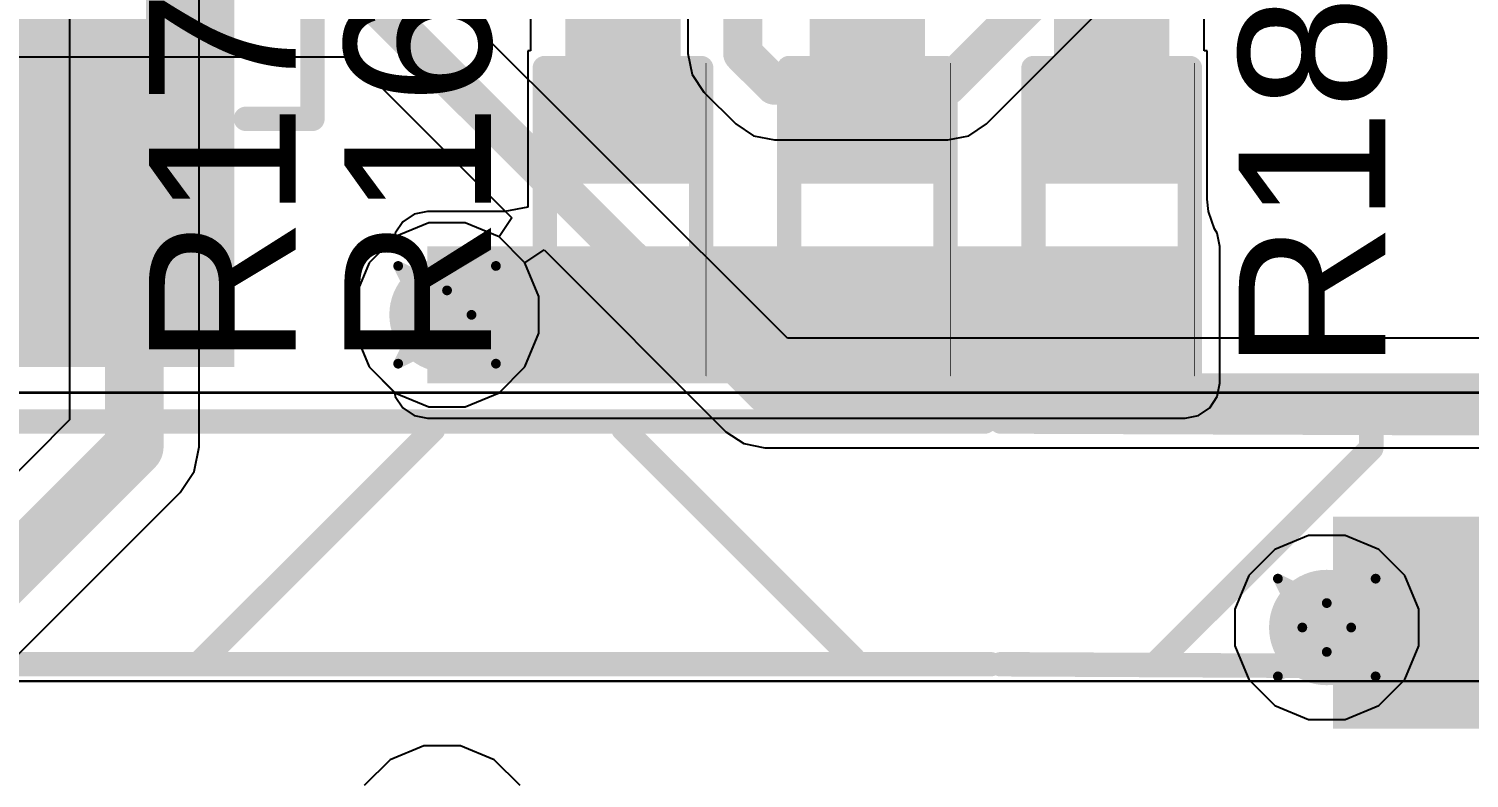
# Model space of a CAD drawing. Header units: inches. Extents: x -6 to 430, y 0 to 90.
# Drawn here: x 22.26 to 29.74, y 11.1 to 14.99 of the extents above; entities that cross this region are included whole.
import ezdxf

# ---------------------------------------------------------------- set-up
doc = ezdxf.new("R2010")
doc.units = ezdxf.units.IN
for name, color, linetype in [('Bottom Layer', 5, 'Continuous'), ('Bottom Overlay', 54, 'Continuous'), ('Bottom Paste', 16, 'Continuous'), ('Bottom Solder', 6, 'Continuous'), ('Drill Drawing', 1, 'Continuous'), ('Layer 1', 16, 'Continuous'), ('Layer 2', 76, 'Continuous'), ('Mechanical 1', 6, 'Continuous'), ('Top Layer', 1, 'Continuous'), ('Top Overlay', 2, 'Continuous'), ('Top Paste', 8, 'Continuous'), ('Top Solder', 216, 'Continuous'), ('Via Holes', 16, 'Continuous')]:
    doc.layers.add(name, color=color, linetype=linetype)
doc.styles.add('Arial', font='', dxfattribs={"height": 0.2})
doc.styles.get('Arial').set_extended_font_data('Arial')

msp = doc.modelspace()

# ---------------------------------------------------------------- hatches: boundary and pattern name
at = {"layer": 'Bottom Layer'}
for points in [[(23.2242, 15.8346), (23.2242, 13.3346), (21.5242, 13.3346), (21.5242, 15.8346)], [(29.1378, 11.4544), (29.1378, 12.3544), (30.0878, 12.3544), (30.0878, 11.4544)]]:
    msp.add_hatch(color=5, dxfattribs=at).paths.add_polyline_path(points)
h = msp.add_hatch(color=5, dxfattribs=at)
edge = h.paths.add_edge_path()
edge.add_arc((24.4316, 13.5046), 0.3, 0, 360)
h = msp.add_hatch(color=5, dxfattribs=at)
edge = h.paths.add_edge_path()
edge.add_arc((29.0036, 11.879), 0.3, 0, 360)
at = {"layer": 'Bottom Paste'}
for points in [[(23.2242, 15.8346), (23.2242, 13.3346), (21.5242, 13.3346), (21.5242, 15.8346)], [(29.1378, 11.4544), (29.1378, 12.3544), (30.0878, 12.3544), (30.0878, 11.4544)]]:
    msp.add_hatch(color=16, dxfattribs=at).paths.add_polyline_path(points)
at = {"layer": 'Bottom Solder'}
for points in [[(23.3258, 15.9362), (23.3258, 13.233), (21.4226, 13.233), (21.4226, 15.9362)], [(29.0362, 11.3528), (29.0362, 12.456), (30.1894, 12.456), (30.1894, 11.3528)]]:
    msp.add_hatch(color=6, dxfattribs=at).paths.add_polyline_path(points)
at = {"layer": 'Layer 1'}
h = msp.add_hatch(color=16, dxfattribs=at)
edge = h.paths.add_edge_path()
edge.add_arc((24.4316, 13.5046), 0.3, 0, 360)
h = msp.add_hatch(color=16, dxfattribs=at)
edge = h.paths.add_edge_path()
edge.add_arc((29.0036, 11.879), 0.3, 0, 360)
at = {"layer": 'Layer 2'}
h = msp.add_hatch(color=76, dxfattribs=at)
edge = h.paths.add_edge_path()
edge.add_arc((24.4316, 13.5046), 0.3, 0, 360)
h = msp.add_hatch(color=76, dxfattribs=at)
edge = h.paths.add_edge_path()
edge.add_arc((29.0036, 11.879), 0.3, 0, 360)
at = {"layer": 'Top Layer'}
for points in [[(25.6457, 16.4262), (25.0462, 16.4262), (25.0462, 14.2412), (25.6457, 14.2412)], [(26.9157, 16.4262), (26.3162, 16.4262), (26.3162, 14.2412), (26.9157, 14.2412)], [(28.1857, 16.4262), (27.5862, 16.4262), (27.5862, 14.2412), (28.1857, 14.2412)], [(25.6635, 14.2412), (25.0285, 14.2412), (25.0285, 14.6984), (25.6635, 14.6984)], [(26.9335, 14.2412), (26.2985, 14.2412), (26.2985, 14.6984), (26.9335, 14.6984)], [(28.2035, 14.2412), (27.5685, 14.2412), (27.5685, 14.6984), (28.2035, 14.6984)], [(24.33, 13.149), (28.267, 13.149), (28.267, 13.8602), (24.33, 13.8602)], [(25.6635, 13.3014), (25.0285, 13.3014), (25.0285, 13.7586), (25.6635, 13.7586)], [(26.9335, 13.3014), (26.2985, 13.3014), (26.2985, 13.7586), (26.9335, 13.7586)], [(28.2035, 13.3014), (27.5685, 13.3014), (27.5685, 13.7586), (28.2035, 13.7586)]]:
    msp.add_hatch(color=1, dxfattribs=at).paths.add_polyline_path(points)
h = msp.add_hatch(color=1, dxfattribs=at)
edge = h.paths.add_edge_path()
edge.add_arc((24.4316, 13.5046), 0.3, 0, 360)
h = msp.add_hatch(color=1, dxfattribs=at)
edge = h.paths.add_edge_path()
edge.add_arc((29.0036, 11.879), 0.3, 0, 360)
at = {"layer": 'Top Paste'}
for points in [[(25.6635, 14.2412), (25.0285, 14.2412), (25.0285, 14.6984), (25.6635, 14.6984)], [(26.9335, 14.2412), (26.2985, 14.2412), (26.2985, 14.6984), (26.9335, 14.6984)], [(28.2035, 14.2412), (27.5685, 14.2412), (27.5685, 14.6984), (28.2035, 14.6984)], [(25.6635, 13.3014), (25.0285, 13.3014), (25.0285, 13.7586), (25.6635, 13.7586)], [(26.9335, 13.3014), (26.2985, 13.3014), (26.2985, 13.7586), (26.9335, 13.7586)], [(28.2035, 13.3014), (27.5685, 13.3014), (27.5685, 13.7586), (28.2035, 13.7586)]]:
    msp.add_hatch(color=8, dxfattribs=at).paths.add_polyline_path(points)
at = {"layer": 'Top Solder'}
for points in [[(25.7185, 14.1862), (24.9735, 14.1862), (24.9735, 14.7534), (25.7185, 14.7534)], [(26.9885, 14.1862), (26.2435, 14.1862), (26.2435, 14.7534), (26.9885, 14.7534)], [(28.2585, 14.1862), (27.5135, 14.1862), (27.5135, 14.7534), (28.2585, 14.7534)], [(25.7185, 13.2464), (24.9735, 13.2464), (24.9735, 13.8136), (25.7185, 13.8136)], [(26.9885, 13.2464), (26.2435, 13.2464), (26.2435, 13.8136), (26.9885, 13.8136)], [(28.2585, 13.2464), (27.5135, 13.2464), (27.5135, 13.8136), (28.2585, 13.8136)]]:
    msp.add_hatch(color=216, dxfattribs=at).paths.add_polyline_path(points)
at = {"layer": 'Via Holes'}
h = msp.add_hatch(color=7, dxfattribs=at)
edge = h.paths.add_edge_path()
edge.add_arc((24.4316, 13.5046), 0.15, 0, 360)
h = msp.add_hatch(color=7, dxfattribs=at)
edge = h.paths.add_edge_path()
edge.add_arc((29.0036, 11.879), 0.15, 0, 360)

# ---------------------------------------------------------------- linework, layer by layer
at = {"layer": 'Bottom Layer'}
for p, q in [((27.2356, 14.497), (27.8111, 15.0725)), ((25.6834, 15.0461), (25.6834, 14.8635)), ((25.6834, 14.8635), (25.6834, 14.8635)), ((25.6834, 14.8635), (25.7051, 14.7545)), ((25.7051, 14.7545), (25.7669, 14.6621)), ((25.7669, 14.6621), (25.932, 14.497)), ((25.932, 14.497), (25.932, 14.497)), ((25.932, 14.497), (26.0244, 14.4352)), ((27.1431, 14.4352), (27.2356, 14.497)), ((26.0244, 14.4352), (26.1334, 14.4135)), ((26.1334, 14.4135), (26.1334, 14.4135)), ((26.1334, 14.4135), (27.0341, 14.4135)), ((27.0341, 14.4135), (27.1431, 14.4352)), ((27.0341, 14.4135), (27.0341, 14.4135)), ((24.3366, 13.9824), (24.1609, 13.9097)), ((24.5266, 13.9824), (24.3366, 13.9824)), ((24.7023, 13.9097), (24.5266, 13.9824)), ((24.1609, 13.9097), (24.0265, 13.7753)), ((24.8367, 13.7753), (24.7023, 13.9097)), ((24.0265, 13.7753), (23.9538, 13.5996)), ((24.9094, 13.5996), (24.8367, 13.7753)), ((23.9538, 13.5996), (23.9538, 13.4096)), ((24.9094, 13.4096), (24.9094, 13.5996)), ((23.9538, 13.4096), (24.0265, 13.2339)), ((24.8367, 13.2339), (24.9094, 13.4096)), ((24.0265, 13.2339), (24.1609, 13.0995)), ((24.7023, 13.0995), (24.8367, 13.2339)), ((24.1609, 13.0995), (24.3366, 13.0268)), ((24.3366, 13.0268), (24.5266, 13.0268)), ((24.5266, 13.0268), (24.7023, 13.0995))]:
    msp.add_line(p, q, dxfattribs=at)
for points in [[(25.9683, 14.8635, 0.2032, 0.2032, 0), (25.9683, 16.4256, 0.2032, 0.2032, 0)], [(27.0341, 14.6984, 0.2032, 0.2032, 0), (27.886, 15.5503, 0.2032, 0.2032, 0)], [(25.9683, 14.8635, 0.2032, 0.2032, 0), (26.1334, 14.6984, 0.2032, 0.2032, 0)], [(26.1334, 14.6984, 0.2032, 0.2032, 0), (27.0341, 14.6984, 0.2032, 0.2032, 0)]]:
    msp.add_lwpolyline(points, format="xyseb", dxfattribs=at)
for points in [[(25.9175, 14.8635, 0.1016, 0.1016, 1), (26.0191, 14.8635, 0.1016, 0.1016, 1)], [(25.9175, 14.8635, 0.1016, 0.1016, 1), (26.0191, 14.8635, 0.1016, 0.1016, 1)], [(26.0826, 14.6984, 0.1016, 0.1016, 1), (26.1842, 14.6984, 0.1016, 0.1016, 1)], [(26.0826, 14.6984, 0.1016, 0.1016, 1), (26.1842, 14.6984, 0.1016, 0.1016, 1)], [(26.9833, 14.6984, 0.1016, 0.1016, 1), (27.0849, 14.6984, 0.1016, 0.1016, 1)], [(26.9833, 14.6984, 0.1016, 0.1016, 1), (27.0849, 14.6984, 0.1016, 0.1016, 1)]]:
    msp.add_lwpolyline(points, format="xyseb", close=True, dxfattribs=at)
at = {"layer": 'Bottom Overlay'}
for points in [[(23.7319, 14.5234, 0.127, 0.127, 0), (23.7319, 19.2427, 0.127, 0.127, 0)], [(23.3864, 14.5234, 0.127, 0.127, 0), (23.7319, 14.5234, 0.127, 0.127, 0)]]:
    msp.add_lwpolyline(points, format="xyseb", dxfattribs=at)
for points in [[(23.3546, 14.5234, 0.0635, 0.0635, 1), (23.4181, 14.5234, 0.0635, 0.0635, 1)], [(23.7002, 14.5234, 0.0635, 0.0635, 1), (23.7637, 14.5234, 0.0635, 0.0635, 1)], [(23.7002, 14.5234, 0.0635, 0.0635, 1), (23.7637, 14.5234, 0.0635, 0.0635, 1)]]:
    msp.add_lwpolyline(points, format="xyseb", close=True, dxfattribs=at)
at = {"layer": 'Drill Drawing'}
for points in [[(24.1776, 13.7586, 0.0508, 0.0508, 0), (24.4316, 13.6316, 0.0508, 0.0508, 0)], [(24.1776, 13.7586, 0.0508, 0.0508, 0), (24.3046, 13.5046, 0.0508, 0.0508, 0)], [(24.4316, 13.6316, 0.0508, 0.0508, 0), (24.6856, 13.7586, 0.0508, 0.0508, 0)], [(24.5586, 13.5046, 0.0508, 0.0508, 0), (24.6856, 13.7586, 0.0508, 0.0508, 0)], [(24.1776, 13.2506, 0.0508, 0.0508, 0), (24.3046, 13.5046, 0.0508, 0.0508, 0)], [(24.5586, 13.5046, 0.0508, 0.0508, 0), (24.6856, 13.2506, 0.0508, 0.0508, 0)], [(24.1776, 13.2506, 0.0508, 0.0508, 0), (24.4316, 13.3776, 0.0508, 0.0508, 0)], [(24.4316, 13.3776, 0.0508, 0.0508, 0), (24.6856, 13.2506, 0.0508, 0.0508, 0)], [(28.7496, 12.133, 0.0508, 0.0508, 0), (29.0036, 12.006, 0.0508, 0.0508, 0)], [(28.7496, 12.133, 0.0508, 0.0508, 0), (28.8766, 11.879, 0.0508, 0.0508, 0)], [(29.0036, 12.006, 0.0508, 0.0508, 0), (29.2576, 12.133, 0.0508, 0.0508, 0)], [(29.1306, 11.879, 0.0508, 0.0508, 0), (29.2576, 12.133, 0.0508, 0.0508, 0)], [(28.7496, 11.625, 0.0508, 0.0508, 0), (28.8766, 11.879, 0.0508, 0.0508, 0)], [(29.1306, 11.879, 0.0508, 0.0508, 0), (29.2576, 11.625, 0.0508, 0.0508, 0)], [(28.7496, 11.625, 0.0508, 0.0508, 0), (29.0036, 11.752, 0.0508, 0.0508, 0)], [(29.0036, 11.752, 0.0508, 0.0508, 0), (29.2576, 11.625, 0.0508, 0.0508, 0)]]:
    msp.add_lwpolyline(points, format="xyseb", dxfattribs=at)
for points in [[(24.1649, 13.7586, 0.0254, 0.0254, 1), (24.1903, 13.7586, 0.0254, 0.0254, 1)], [(24.1649, 13.7586, 0.0254, 0.0254, 1), (24.1903, 13.7586, 0.0254, 0.0254, 1)], [(24.6729, 13.7586, 0.0254, 0.0254, 1), (24.6983, 13.7586, 0.0254, 0.0254, 1)], [(24.6729, 13.7586, 0.0254, 0.0254, 1), (24.6983, 13.7586, 0.0254, 0.0254, 1)], [(24.4189, 13.6316, 0.0254, 0.0254, 1), (24.4443, 13.6316, 0.0254, 0.0254, 1)], [(24.4189, 13.6316, 0.0254, 0.0254, 1), (24.4443, 13.6316, 0.0254, 0.0254, 1)], [(24.2919, 13.5046, 0.0254, 0.0254, 1), (24.3173, 13.5046, 0.0254, 0.0254, 1)], [(24.2919, 13.5046, 0.0254, 0.0254, 1), (24.3173, 13.5046, 0.0254, 0.0254, 1)], [(24.5459, 13.5046, 0.0254, 0.0254, 1), (24.5713, 13.5046, 0.0254, 0.0254, 1)], [(24.5459, 13.5046, 0.0254, 0.0254, 1), (24.5713, 13.5046, 0.0254, 0.0254, 1)], [(24.4189, 13.3776, 0.0254, 0.0254, 1), (24.4443, 13.3776, 0.0254, 0.0254, 1)], [(24.4189, 13.3776, 0.0254, 0.0254, 1), (24.4443, 13.3776, 0.0254, 0.0254, 1)], [(24.1649, 13.2506, 0.0254, 0.0254, 1), (24.1903, 13.2506, 0.0254, 0.0254, 1)], [(24.1649, 13.2506, 0.0254, 0.0254, 1), (24.1903, 13.2506, 0.0254, 0.0254, 1)], [(24.6729, 13.2506, 0.0254, 0.0254, 1), (24.6983, 13.2506, 0.0254, 0.0254, 1)], [(24.6729, 13.2506, 0.0254, 0.0254, 1), (24.6983, 13.2506, 0.0254, 0.0254, 1)], [(28.7369, 12.133, 0.0254, 0.0254, 1), (28.7623, 12.133, 0.0254, 0.0254, 1)], [(28.7369, 12.133, 0.0254, 0.0254, 1), (28.7623, 12.133, 0.0254, 0.0254, 1)], [(29.2449, 12.133, 0.0254, 0.0254, 1), (29.2703, 12.133, 0.0254, 0.0254, 1)], [(29.2449, 12.133, 0.0254, 0.0254, 1), (29.2703, 12.133, 0.0254, 0.0254, 1)], [(28.9909, 12.006, 0.0254, 0.0254, 1), (29.0163, 12.006, 0.0254, 0.0254, 1)], [(28.9909, 12.006, 0.0254, 0.0254, 1), (29.0163, 12.006, 0.0254, 0.0254, 1)], [(28.8639, 11.879, 0.0254, 0.0254, 1), (28.8893, 11.879, 0.0254, 0.0254, 1)], [(28.8639, 11.879, 0.0254, 0.0254, 1), (28.8893, 11.879, 0.0254, 0.0254, 1)], [(29.1179, 11.879, 0.0254, 0.0254, 1), (29.1433, 11.879, 0.0254, 0.0254, 1)], [(29.1179, 11.879, 0.0254, 0.0254, 1), (29.1433, 11.879, 0.0254, 0.0254, 1)], [(28.9909, 11.752, 0.0254, 0.0254, 1), (29.0163, 11.752, 0.0254, 0.0254, 1)], [(28.9909, 11.752, 0.0254, 0.0254, 1), (29.0163, 11.752, 0.0254, 0.0254, 1)], [(28.7369, 11.625, 0.0254, 0.0254, 1), (28.7623, 11.625, 0.0254, 0.0254, 1)], [(28.7369, 11.625, 0.0254, 0.0254, 1), (28.7623, 11.625, 0.0254, 0.0254, 1)], [(29.2449, 11.625, 0.0254, 0.0254, 1), (29.2703, 11.625, 0.0254, 0.0254, 1)], [(29.2449, 11.625, 0.0254, 0.0254, 1), (29.2703, 11.625, 0.0254, 0.0254, 1)]]:
    msp.add_lwpolyline(points, format="xyseb", close=True, dxfattribs=at)
at = {"layer": 'Layer 1'}
for p, q in [((26.2006, 13.3831), (24.2509, 15.3328)), ((21.222, 14.8465), (23.9314, 14.8465)), ((23.9314, 14.8465), (24.7689, 14.0091)), ((24.7689, 14.0091), (24.7022, 13.9097)), ((24.3366, 13.9824), (24.1609, 13.9097)), ((24.5266, 13.9824), (24.3366, 13.9824)), ((24.7022, 13.9097), (24.5266, 13.9824)), ((24.1609, 13.9097), (24.0265, 13.7753)), ((24.0265, 13.7753), (23.9538, 13.5996)), ((24.8367, 13.7753), (24.9361, 13.8419)), ((24.9094, 13.5996), (24.8367, 13.7753)), ((24.9361, 13.8419), (25.8812, 12.8968)), ((23.9538, 13.5996), (23.9538, 13.4096)), ((24.9094, 13.4096), (24.9094, 13.5996)), ((23.9538, 13.4096), (24.0265, 13.2339)), ((24.8367, 13.2339), (24.9094, 13.4096)), ((32.283, 13.3831), (26.2006, 13.3831)), ((24.0265, 13.2339), (24.1609, 13.0995)), ((24.7023, 13.0995), (24.8367, 13.2339)), ((24.1609, 13.0995), (24.3366, 13.0268)), ((24.3366, 13.0268), (24.5266, 13.0268)), ((24.5266, 13.0268), (24.7023, 13.0995)), ((25.8812, 12.8968), (25.8812, 12.8968)), ((25.8812, 12.8968), (25.9736, 12.835)), ((25.9736, 12.835), (26.0826, 12.8133)), ((26.0826, 12.8133), (26.0826, 12.8133)), ((26.0826, 12.8133), (33.7182, 12.8133))]:
    msp.add_line(p, q, dxfattribs=at)
for points in [[(24.0494, 15.1314, 0.2032, 0.2032, 0), (26.0826, 13.0982, 0.2032, 0.2032, 0)], [(26.0826, 13.0982, 0.2032, 0.2032, 0), (34.109, 13.0982, 0.2032, 0.2032, 0)]]:
    msp.add_lwpolyline(points, format="xyseb", dxfattribs=at)
msp.add_lwpolyline([(26.0318, 13.0982, 0.1016, 0.1016, 1), (26.1334, 13.0982, 0.1016, 0.1016, 1)], format="xyseb", close=True, dxfattribs=at)
msp.add_lwpolyline([(26.0318, 13.0982, 0.1016, 0.1016, 1), (26.1334, 13.0982, 0.1016, 0.1016, 1)], format="xyseb", close=True, dxfattribs=at)
at = {"layer": 'Layer 2'}
for p, q in [((28.9086, 12.3568), (28.7329, 12.2841)), ((29.0986, 12.3568), (28.9086, 12.3568)), ((29.2743, 12.2841), (29.0986, 12.3568)), ((28.7329, 12.2841), (28.5985, 12.1497)), ((29.4087, 12.1497), (29.2743, 12.2841)), ((28.5985, 12.1497), (28.5258, 11.974)), ((29.4814, 11.974), (29.4087, 12.1497)), ((28.5258, 11.974), (28.5258, 11.784)), ((29.4814, 11.784), (29.4814, 11.974)), ((28.5258, 11.784), (28.5985, 11.6083)), ((29.4087, 11.6083), (29.4814, 11.784)), ((28.5985, 11.6083), (28.7329, 11.4739)), ((29.2743, 11.4739), (29.4087, 11.6083)), ((28.7329, 11.4739), (28.9086, 11.4012)), ((29.0986, 11.4012), (29.2743, 11.4739)), ((28.9086, 11.4012), (29.0986, 11.4012)), ((24.3112, 11.2646), (24.1355, 11.1919)), ((24.5012, 11.2646), (24.3112, 11.2646)), ((24.6769, 11.1919), (24.5012, 11.2646)), ((24.1355, 11.1919), (24.0011, 11.0575)), ((24.8113, 11.0575), (24.6769, 11.1919))]:
    msp.add_line(p, q, dxfattribs=at)
at = {"layer": 'Mechanical 1'}
for points in [[(12.34, 13.1, 0.0127, 0.0127, 0), (32.66, 13.1, 0.0127, 0.0127, 0)], [(12.34, 11.6, 0.0127, 0.0127, 0), (32.66, 11.6, 0.0127, 0.0127, 0)]]:
    msp.add_lwpolyline(points, format="xyseb", dxfattribs=at)
at = {"layer": 'Top Layer'}
for p, q in [((22.4693, 15.4984), (22.4693, 12.9583)), ((23.1427, 12.8188), (23.1427, 15.4086)), ((24.8649, 15.4086), (24.8649, 14.8762)), ((28.367, 14.8762), (28.367, 15.4086)), ((24.8649, 14.8762), (24.8507, 14.8762)), ((24.8507, 14.8762), (24.8507, 14.0634)), ((28.3813, 14.8762), (28.367, 14.8762)), ((28.3813, 14.1388), (28.3813, 14.8762)), ((28.3813, 14.1052), (28.3813, 14.1388)), ((28.3889, 14.0412), (28.3813, 14.1052)), ((24.2606, 14.0277), (24.2018, 13.9884)), ((24.33, 14.0415), (24.2606, 14.0277)), ((24.7328, 14.0415), (24.33, 14.0415)), ((24.8507, 14.0634), (24.7328, 14.0415)), ((28.4194, 13.9522), (28.3889, 14.0412)), ((24.1625, 13.9296), (24.158, 13.9067)), ((24.2018, 13.9884), (24.1625, 13.9296)), ((28.4345, 13.9296), (28.4194, 13.9522)), ((28.4483, 13.8602), (28.4345, 13.9296)), ((24.158, 13.9067), (24.0265, 13.7753)), ((28.4483, 13.149), (28.4483, 13.8602)), ((24.0265, 13.7753), (23.9538, 13.5996)), ((23.9538, 13.5996), (23.9538, 13.4096)), ((23.9538, 13.4096), (24.0265, 13.2339)), ((24.0265, 13.2339), (24.158, 13.1025)), ((24.158, 13.1025), (24.1625, 13.0796)), ((28.4345, 13.0796), (28.4483, 13.149)), ((24.1625, 13.0796), (24.2018, 13.0208)), ((28.3952, 13.0208), (28.4345, 13.0796)), ((22.4693, 12.9583), (21.8283, 12.3173)), ((24.2018, 13.0208), (24.2606, 12.9815)), ((24.2606, 12.9815), (24.33, 12.9677)), ((24.33, 12.9677), (28.267, 12.9677)), ((28.267, 12.9677), (28.3364, 12.9815)), ((28.3364, 12.9815), (28.3952, 13.0208)), ((23.117, 12.69), (23.1427, 12.8188)), ((23.0441, 12.5807), (23.117, 12.69)), ((22.2059, 11.7425), (23.0441, 12.5807))]:
    msp.add_line(p, q, dxfattribs=at)
for points in [[(22.806, 12.8188, 0.3048, 0.3048, 0), (22.806, 16.4262, 0.3048, 0.3048, 0)], [(21.9678, 11.9806, 0.3048, 0.3048, 0), (22.806, 12.8188, 0.3048, 0.3048, 0)]]:
    msp.add_lwpolyline(points, format="xyseb", dxfattribs=at)
msp.add_lwpolyline([(22.7298, 12.8188, 0.1524, 0.1524, 1), (22.8822, 12.8188, 0.1524, 0.1524, 1)], format="xyseb", close=True, dxfattribs=at)
msp.add_lwpolyline([(22.7298, 12.8188, 0.1524, 0.1524, 1), (22.8822, 12.8188, 0.1524, 0.1524, 1)], format="xyseb", close=True, dxfattribs=at)
at = {"layer": 'Top Overlay'}
for points in [[(24.9396, 13.2125, 0.127, 0.127, 0), (24.9396, 14.7873, 0.127, 0.127, 0)], [(24.9396, 14.7873, 0.127, 0.127, 0), (25.7524, 14.7873, 0.127, 0.127, 0)], [(25.7524, 13.2125, 0.127, 0.127, 0), (25.7524, 14.7873, 0.127, 0.127, 0)], [(26.2096, 13.2125, 0.127, 0.127, 0), (26.2096, 14.7873, 0.127, 0.127, 0)], [(26.2096, 14.7873, 0.127, 0.127, 0), (27.0224, 14.7873, 0.127, 0.127, 0)], [(27.0224, 13.2125, 0.127, 0.127, 0), (27.0224, 14.7873, 0.127, 0.127, 0)], [(27.4796, 13.2125, 0.127, 0.127, 0), (27.4796, 14.7873, 0.127, 0.127, 0)], [(27.4796, 14.7873, 0.127, 0.127, 0), (28.2924, 14.7873, 0.127, 0.127, 0)], [(28.2924, 13.2125, 0.127, 0.127, 0), (28.2924, 14.7873, 0.127, 0.127, 0)], [(25.7778, 13.1871, 0.00323, 0.00323, 0), (25.7778, 14.8127, 0.00323, 0.00323, 0)], [(27.0478, 13.1871, 0.00323, 0.00323, 0), (27.0478, 14.8127, 0.00323, 0.00323, 0)], [(28.3178, 13.1871, 0.00323, 0.00323, 0), (28.3178, 14.8127, 0.00323, 0.00323, 0)], [(24.9396, 13.2125, 0.127, 0.127, 0), (25.7524, 13.2125, 0.127, 0.127, 0)], [(26.2096, 13.2125, 0.127, 0.127, 0), (27.0224, 13.2125, 0.127, 0.127, 0)], [(27.4796, 13.2125, 0.127, 0.127, 0), (28.2924, 13.2125, 0.127, 0.127, 0)], [(17.276, 12.95, 0.127, 0.127, 0), (27.226, 12.95, 0.127, 0.127, 0)], [(23.1392, 11.6881, 0.127, 0.127, 0), (24.3584, 12.9074, 0.127, 0.127, 0)], [(24.3584, 12.9074, 0.127, 0.127, 0), (24.3584, 12.91, 0.127, 0.127, 0)], [(25.349, 12.91, 0.127, 0.127, 0), (26.5428, 11.7162, 0.127, 0.127, 0)], [(27.309, 12.95, 0.127, 0.127, 0), (32.68, 12.93, 0.127, 0.127, 0)], [(29.2352, 12.8117, 0.127, 0.127, 0), (29.2352, 12.91, 0.127, 0.127, 0)], [(28.1117, 11.6881, 0.127, 0.127, 0), (29.2352, 12.8117, 0.127, 0.127, 0)], [(26.5428, 11.6881, 0.127, 0.127, 0), (26.5428, 11.7162, 0.127, 0.127, 0)], [(17.276, 11.6881, 0.127, 0.127, 0), (27.256, 11.6881, 0.127, 0.127, 0)], [(27.309, 11.6881, 0.127, 0.127, 0), (32.68, 11.66, 0.127, 0.127, 0)]]:
    msp.add_lwpolyline(points, format="xyseb", dxfattribs=at)
for points in [[(24.9078, 14.7873, 0.0635, 0.0635, 1), (24.9713, 14.7873, 0.0635, 0.0635, 1)], [(24.9078, 14.7873, 0.0635, 0.0635, 1), (24.9713, 14.7873, 0.0635, 0.0635, 1)], [(25.7206, 14.7873, 0.0635, 0.0635, 1), (25.7841, 14.7873, 0.0635, 0.0635, 1)], [(25.7206, 14.7873, 0.0635, 0.0635, 1), (25.7841, 14.7873, 0.0635, 0.0635, 1)], [(26.1778, 14.7873, 0.0635, 0.0635, 1), (26.2413, 14.7873, 0.0635, 0.0635, 1)], [(26.1778, 14.7873, 0.0635, 0.0635, 1), (26.2413, 14.7873, 0.0635, 0.0635, 1)], [(26.9906, 14.7873, 0.0635, 0.0635, 1), (27.0541, 14.7873, 0.0635, 0.0635, 1)], [(26.9906, 14.7873, 0.0635, 0.0635, 1), (27.0541, 14.7873, 0.0635, 0.0635, 1)], [(27.4478, 14.7873, 0.0635, 0.0635, 1), (27.5113, 14.7873, 0.0635, 0.0635, 1)], [(27.4478, 14.7873, 0.0635, 0.0635, 1), (27.5113, 14.7873, 0.0635, 0.0635, 1)], [(28.2606, 14.7873, 0.0635, 0.0635, 1), (28.3241, 14.7873, 0.0635, 0.0635, 1)], [(28.2606, 14.7873, 0.0635, 0.0635, 1), (28.3241, 14.7873, 0.0635, 0.0635, 1)], [(25.777, 14.8127, 0.00161, 0.00161, 1), (25.7786, 14.8127, 0.00161, 0.00161, 1)], [(27.047, 14.8127, 0.00161, 0.00161, 1), (27.0486, 14.8127, 0.00161, 0.00161, 1)], [(28.317, 14.8127, 0.00161, 0.00161, 1), (28.3186, 14.8127, 0.00161, 0.00161, 1)], [(24.9078, 13.2125, 0.0635, 0.0635, 1), (24.9713, 13.2125, 0.0635, 0.0635, 1)], [(24.9078, 13.2125, 0.0635, 0.0635, 1), (24.9713, 13.2125, 0.0635, 0.0635, 1)], [(25.7206, 13.2125, 0.0635, 0.0635, 1), (25.7841, 13.2125, 0.0635, 0.0635, 1)], [(25.7206, 13.2125, 0.0635, 0.0635, 1), (25.7841, 13.2125, 0.0635, 0.0635, 1)], [(26.1778, 13.2125, 0.0635, 0.0635, 1), (26.2413, 13.2125, 0.0635, 0.0635, 1)], [(26.1778, 13.2125, 0.0635, 0.0635, 1), (26.2413, 13.2125, 0.0635, 0.0635, 1)], [(26.9906, 13.2125, 0.0635, 0.0635, 1), (27.0541, 13.2125, 0.0635, 0.0635, 1)], [(26.9906, 13.2125, 0.0635, 0.0635, 1), (27.0541, 13.2125, 0.0635, 0.0635, 1)], [(27.4478, 13.2125, 0.0635, 0.0635, 1), (27.5113, 13.2125, 0.0635, 0.0635, 1)], [(27.4478, 13.2125, 0.0635, 0.0635, 1), (27.5113, 13.2125, 0.0635, 0.0635, 1)], [(28.2606, 13.2125, 0.0635, 0.0635, 1), (28.3241, 13.2125, 0.0635, 0.0635, 1)], [(28.2606, 13.2125, 0.0635, 0.0635, 1), (28.3241, 13.2125, 0.0635, 0.0635, 1)], [(25.777, 13.1871, 0.00161, 0.00161, 1), (25.7786, 13.1871, 0.00161, 0.00161, 1)], [(27.047, 13.1871, 0.00161, 0.00161, 1), (27.0486, 13.1871, 0.00161, 0.00161, 1)], [(28.317, 13.1871, 0.00161, 0.00161, 1), (28.3186, 13.1871, 0.00161, 0.00161, 1)], [(24.3267, 12.91, 0.0635, 0.0635, 1), (24.3902, 12.91, 0.0635, 0.0635, 1)], [(24.3267, 12.9074, 0.0635, 0.0635, 1), (24.3902, 12.9074, 0.0635, 0.0635, 1)], [(24.3267, 12.9074, 0.0635, 0.0635, 1), (24.3902, 12.9074, 0.0635, 0.0635, 1)], [(25.3172, 12.91, 0.0635, 0.0635, 1), (25.3807, 12.91, 0.0635, 0.0635, 1)], [(27.1943, 12.95, 0.0635, 0.0635, 1), (27.2578, 12.95, 0.0635, 0.0635, 1)], [(27.2772, 12.95, 0.0635, 0.0635, 1), (27.3407, 12.95, 0.0635, 0.0635, 1)], [(29.2034, 12.91, 0.0635, 0.0635, 1), (29.2669, 12.91, 0.0635, 0.0635, 1)], [(29.2034, 12.8117, 0.0635, 0.0635, 1), (29.2669, 12.8117, 0.0635, 0.0635, 1)], [(29.2034, 12.8117, 0.0635, 0.0635, 1), (29.2669, 12.8117, 0.0635, 0.0635, 1)], [(26.5111, 11.7162, 0.0635, 0.0635, 1), (26.5746, 11.7162, 0.0635, 0.0635, 1)], [(26.5111, 11.7162, 0.0635, 0.0635, 1), (26.5746, 11.7162, 0.0635, 0.0635, 1)], [(23.1074, 11.6881, 0.0635, 0.0635, 1), (23.1709, 11.6881, 0.0635, 0.0635, 1)], [(26.5111, 11.6881, 0.0635, 0.0635, 1), (26.5746, 11.6881, 0.0635, 0.0635, 1)], [(27.2243, 11.6881, 0.0635, 0.0635, 1), (27.2878, 11.6881, 0.0635, 0.0635, 1)], [(27.2772, 11.6881, 0.0635, 0.0635, 1), (27.3407, 11.6881, 0.0635, 0.0635, 1)], [(28.0799, 11.6881, 0.0635, 0.0635, 1), (28.1434, 11.6881, 0.0635, 0.0635, 1)]]:
    msp.add_lwpolyline(points, format="xyseb", close=True, dxfattribs=at)

# ---------------------------------------------------------------- texts
at = {"layer": 'Top Overlay', "style": 'Arial'}
for s, p in [('R17', (23.6441, 13.2382)), ('R16', (24.6601, 13.2382)), ('R18', (29.3083, 13.2128))]:
    msp.add_text(s, height=0.762, rotation=90, dxfattribs=at).set_placement(p)

doc.saveas('drawing.dxf')
